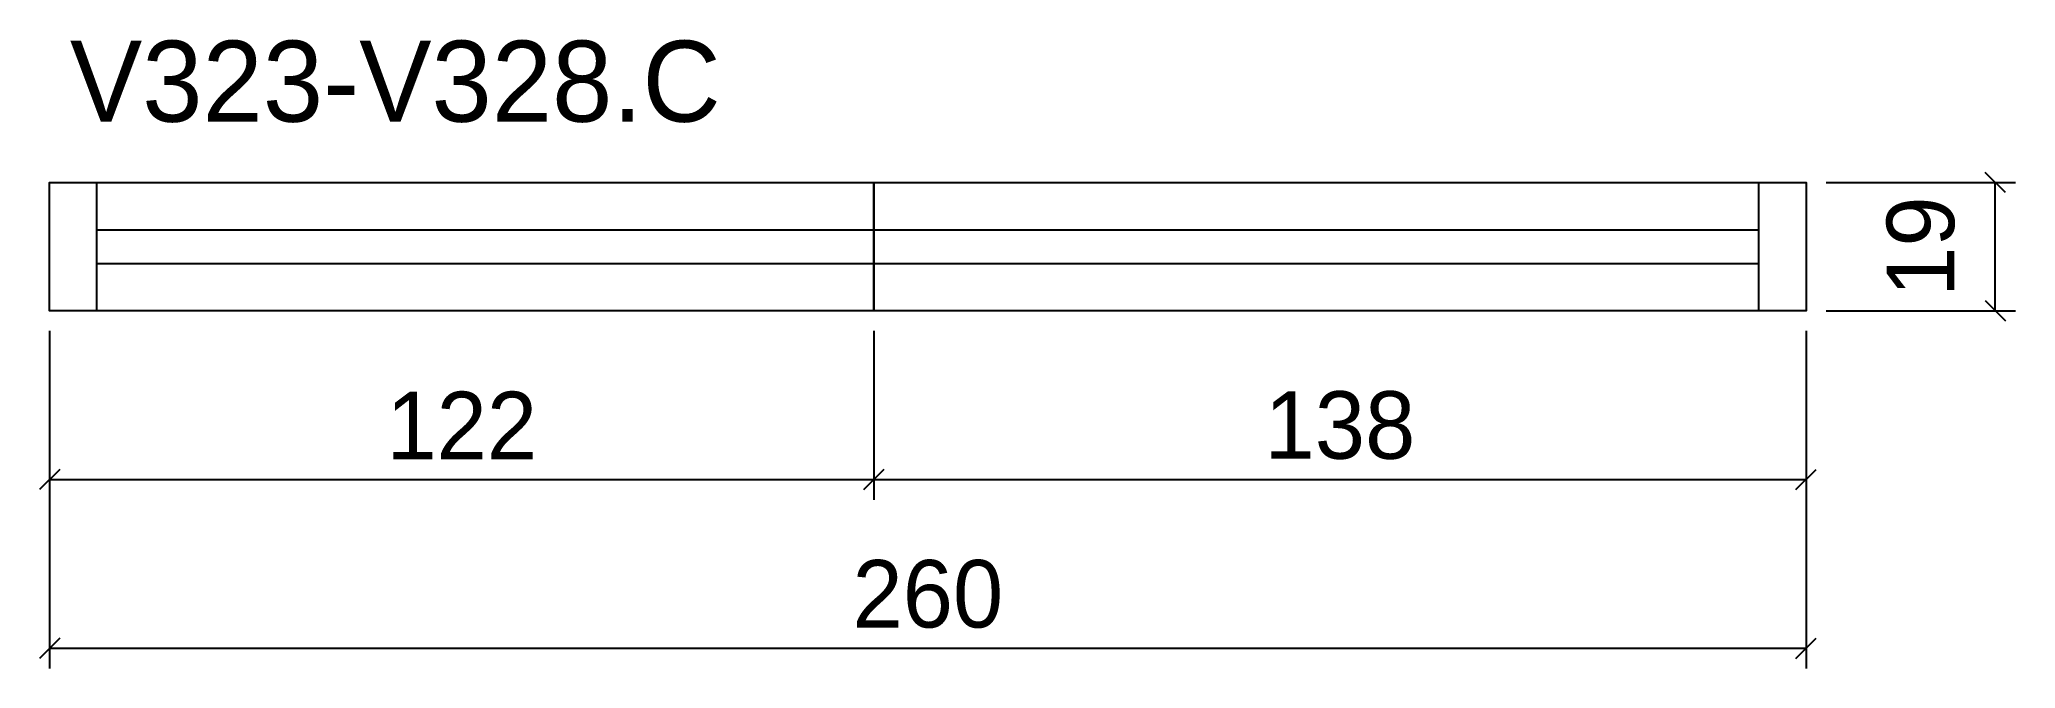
# Model space of a CAD drawing. Extents: x -2 to 291, y -72 to 21.
import ezdxf

# ---------------------------------------------------------------- set-up
doc = ezdxf.new("R2010")
doc.units = 0
for name, color, linetype in [('COTA', 241, 'Continuous'), ('NOMENCLATURA', 7, 'Continuous'), ('Painéis', 200, 'Continuous'), ('SARR_2.2x7', 40, 'Continuous')]:
    doc.layers.add(name, color=color, linetype=linetype)
doc.dimstyles.new('PAINEL', dxfattribs={"dimtxt": 10, "dimasz": 3, "dimexe": 3, "dimexo": 3, "dimgap": 3, "dimtad": 1, "dimblk": 'OBLIQUE', "dimblk1": 'OBLIQUE', "dimcen": 2.5, "dimclrd": 4, "dimclre": 4, "dimclrt": 240, "dimazin": 3, "dimtfac": 1, "dimtmove": 0, "dimatfit": 3})

# ---------------------------------------------------------------- blocks, each defined once
blk = doc.blocks.new('_OBLIQUE')
at = {"color": 0, "linetype": 'BYBLOCK'}
blk.add_line((-0.5, -0.5), (0.5, 0.5), dxfattribs=at)

msp = doc.modelspace()

# ---------------------------------------------------------------- linework, layer by layer
at = {"layer": 'Painéis'}
msp.add_line((122, -19), (122, 0), dxfattribs=at)
for points in [[(122, -19), (0, -19), (0, 0), (122, 0), (122, -19)], [(122, 0), (260, 0), (260, -19), (122, -19), (122, 0)]]:
    msp.add_lwpolyline(points, close=True, dxfattribs=at)
at = {"layer": 'SARR_2.2x7'}
for p, q in [((7, -19), (7, 0)), ((253, -19), (253, 0)), ((7, -7), (253, -7)), ((7, -12), (253, -12))]:
    msp.add_line(p, q, dxfattribs=at)

# ---------------------------------------------------------------- texts
at = {"layer": 'NOMENCLATURA'}
msp.add_text('V323-V328.C', height=12, dxfattribs=at).set_placement((3, 9))

# ---------------------------------------------------------------- dimensions: what is measured, and where the dimension line sits
at = {"layer": 'COTA'}
msp.add_linear_dim(base=(288, -19), p1=(260, -19), p2=(260, 0), angle=90, dimstyle='PAINEL', dxfattribs=at).render()
for base, p1, p2 in [((0, -44), (0, -19), (122, -19)), ((0, -69), (0, -19), (260, -19)), ((122, -44), (122, -19), (260, -19))]:
    msp.add_linear_dim(base=base, p1=p1, p2=p2, dimstyle='PAINEL', dxfattribs=at).render()

doc.saveas('drawing.dxf')
